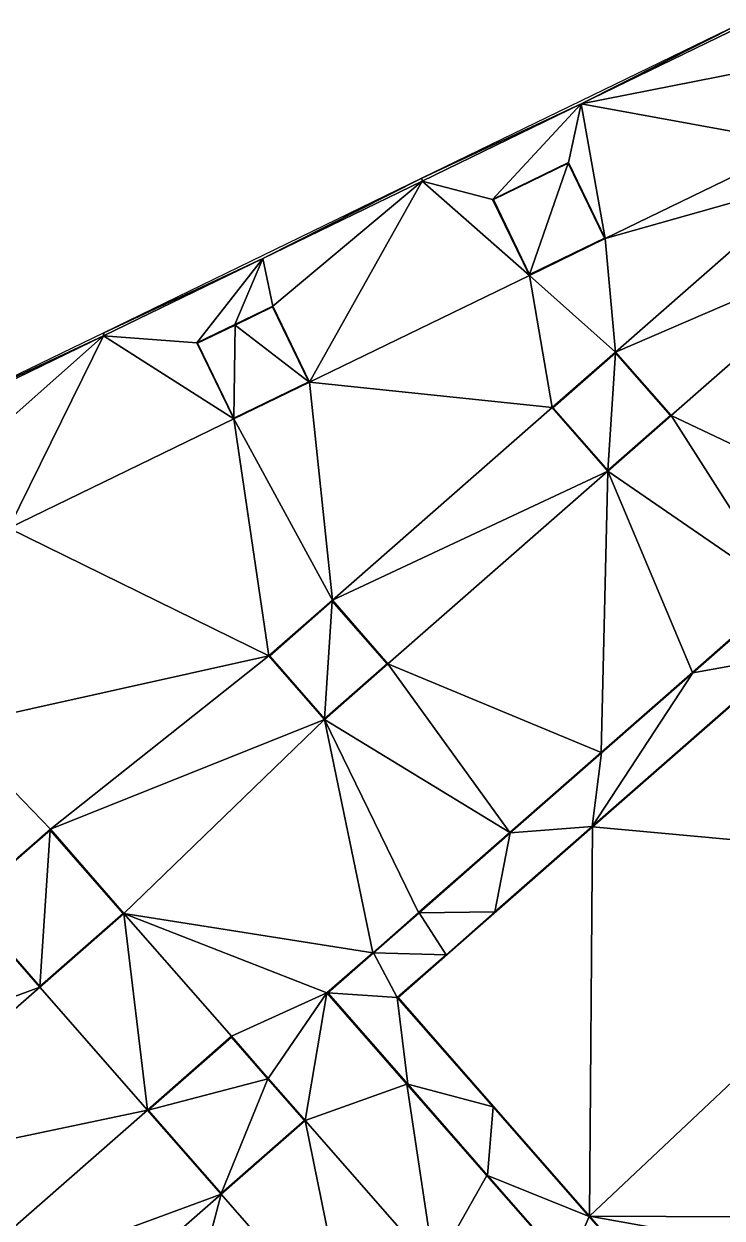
# Model space of a CAD drawing. Header units: metres. Extents: x 217325 to 217429, y 103029 to 103120.
# Drawn here: x 217376.53 to 217389.27, y 103093.2 to 103114.98 of the extents above; entities that cross this region are included whole.
import ezdxf

# ---------------------------------------------------------------- set-up
doc = ezdxf.new("R2010")
doc.units = ezdxf.units.M
doc.layers.add('_fondations', color=7, linetype='Continuous')

msp = doc.modelspace()

# ---------------------------------------------------------------- linework, layer by layer
at = {"layer": '_fondations', "color": 3, "true_color": 0x00ff00}
for points in [[(217386.702, 103113.523, 201.12), (217389.597, 103114.982, 201.12), (217383.79, 103112.165, 201.12)], [(217389.61, 103114.933, 201.12), (217389.597, 103114.982, 201.12), (217386.702, 103113.523, 201.12)], [(217390.031, 103114.18, 201.12), (217389.61, 103114.933, 201.12), (217386.702, 103113.523, 201.12)], [(217390.703, 103112.795, 201.12), (217390.031, 103114.18, 201.12), (217386.702, 103113.523, 201.12)], [(217383.79, 103112.165, 201.12), (217383.794, 103112.112, 201.12), (217386.702, 103113.523, 201.12)], [(217385.082, 103111.78, 201.12), (217386.702, 103113.523, 201.12), (217383.794, 103112.112, 201.12)], [(217385.082, 103111.78, 201.12), (217386.468, 103112.452, 201.12), (217386.702, 103113.523, 201.12)], [(217386.468, 103112.452, 201.12), (217387.14, 103111.067, 201.12), (217386.702, 103113.523, 201.12)], [(217387.14, 103111.067, 201.12), (217390.703, 103112.795, 201.12), (217386.702, 103113.523, 201.12)], [(217390.703, 103112.795, 201.12), (217387.14, 103111.067, 201.12), (217390.91, 103112.133, 201.12)], [(217385.096, 103111.776, 200.6), (217386.468, 103112.452, 201.12), (217385.082, 103111.78, 201.12)], [(217385.096, 103111.776, 200.6), (217386.463, 103112.439, 200.6), (217386.468, 103112.452, 201.12)], [(217386.463, 103112.439, 200.6), (217385.096, 103111.776, 200.6), (217385.759, 103110.408, 200.6)], [(217387.126, 103111.071, 200.6), (217386.463, 103112.439, 200.6), (217385.759, 103110.408, 200.6)], [(217386.468, 103112.452, 201.12), (217386.463, 103112.439, 200.6), (217387.14, 103111.067, 201.12)], [(217386.463, 103112.439, 200.6), (217387.126, 103111.071, 200.6), (217387.14, 103111.067, 201.12)], [(217380.886, 103110.702, 201.12), (217383.79, 103112.165, 201.12), (217377.983, 103109.349, 201.12)], [(217383.794, 103112.112, 201.12), (217383.79, 103112.165, 201.12), (217380.886, 103110.702, 201.12)], [(217381.069, 103109.834, 201.12), (217383.794, 103112.112, 201.12), (217380.886, 103110.702, 201.12)], [(217381.069, 103109.834, 201.12), (217381.741, 103108.448, 201.12), (217383.794, 103112.112, 201.12)], [(217381.741, 103108.448, 201.12), (217385.754, 103110.395, 201.12), (217383.794, 103112.112, 201.12)], [(217385.754, 103110.395, 201.12), (217385.082, 103111.78, 201.12), (217383.794, 103112.112, 201.12)], [(217387.14, 103111.067, 201.12), (217387.329, 103108.996, 201.12), (217390.91, 103112.133, 201.12)], [(217390.91, 103112.133, 201.12), (217387.329, 103108.996, 201.12), (217391.924, 103110.974, 201.12)], [(217385.759, 103110.408, 200.6), (217385.096, 103111.776, 200.6), (217385.082, 103111.78, 201.12)], [(217385.759, 103110.408, 200.6), (217385.082, 103111.78, 201.12), (217385.754, 103110.395, 201.12)], [(217387.126, 103111.071, 200.6), (217385.759, 103110.408, 200.6), (217385.754, 103110.395, 201.12)], [(217387.126, 103111.071, 200.6), (217385.754, 103110.395, 201.12), (217387.14, 103111.067, 201.12)], [(217385.754, 103110.395, 201.12), (217387.329, 103108.996, 201.12), (217387.14, 103111.067, 201.12)], [(217387.329, 103108.996, 201.12), (217388.344, 103107.838, 201.12), (217391.924, 103110.974, 201.12)], [(217391.924, 103110.974, 201.12), (217388.344, 103107.838, 201.12), (217392.068, 103106.075, 201.12)], [(217377.983, 103109.349, 201.12), (217377.979, 103109.291, 201.12), (217380.886, 103110.702, 201.12)], [(217379.684, 103109.162, 201.12), (217380.886, 103110.702, 201.12), (217377.979, 103109.291, 201.12)], [(217380.886, 103110.702, 201.12), (217379.684, 103109.162, 201.12), (217380.376, 103109.498, 201.12)], [(217381.069, 103109.834, 201.12), (217380.886, 103110.702, 201.12), (217380.376, 103109.498, 201.12)], [(217381.741, 103108.448, 201.12), (217386.171, 103107.982, 201.12), (217385.754, 103110.395, 201.12)], [(217386.171, 103107.982, 201.12), (217387.329, 103108.996, 201.12), (217385.754, 103110.395, 201.12)], [(217381.065, 103109.821, 200.6), (217381.069, 103109.834, 201.12), (217380.376, 103109.498, 201.12)], [(217381.065, 103109.821, 200.6), (217380.376, 103109.498, 201.12), (217380.381, 103109.489, 200.6)], [(217381.728, 103108.453, 200.6), (217381.065, 103109.821, 200.6), (217380.381, 103109.489, 200.6)], [(217381.069, 103109.834, 201.12), (217381.065, 103109.821, 200.6), (217381.741, 103108.448, 201.12)], [(217381.065, 103109.821, 200.6), (217381.728, 103108.453, 200.6), (217381.741, 103108.448, 201.12)], [(217377.979, 103109.291, 201.12), (217377.983, 103109.349, 201.12), (217375.079, 103107.941, 201.12)], [(217379.684, 103109.162, 201.12), (217379.697, 103109.157, 200.6), (217380.376, 103109.498, 201.12)], [(217380.376, 103109.498, 201.12), (217379.697, 103109.157, 200.6), (217380.381, 103109.489, 200.6)], [(217379.697, 103109.157, 200.6), (217380.36, 103107.79, 200.6), (217380.381, 103109.489, 200.6)], [(217380.36, 103107.79, 200.6), (217381.728, 103108.453, 200.6), (217380.381, 103109.489, 200.6)], [(217375.581, 103107.172, 201.12), (217377.979, 103109.291, 201.12), (217375.071, 103107.881, 201.12)], [(217375.079, 103107.941, 201.12), (217375.071, 103107.881, 201.12), (217377.979, 103109.291, 201.12)], [(217375.581, 103107.172, 201.12), (217376.253, 103105.786, 201.12), (217377.979, 103109.291, 201.12)], [(217376.253, 103105.786, 201.12), (217380.356, 103107.776, 201.12), (217377.979, 103109.291, 201.12)], [(217380.356, 103107.776, 201.12), (217379.684, 103109.162, 201.12), (217377.979, 103109.291, 201.12)], [(217380.36, 103107.79, 200.6), (217379.697, 103109.157, 200.6), (217379.684, 103109.162, 201.12)], [(217380.36, 103107.79, 200.6), (217379.684, 103109.162, 201.12), (217380.356, 103107.776, 201.12)], [(217387.328, 103108.982, 200.6), (217387.329, 103108.996, 201.12), (217386.171, 103107.982, 201.12)], [(217386.185, 103107.981, 200.6), (217387.328, 103108.982, 200.6), (217386.171, 103107.982, 201.12)], [(217387.328, 103108.982, 200.6), (217386.185, 103107.981, 200.6), (217387.186, 103106.837, 200.6)], [(217388.33, 103107.839, 200.6), (217387.328, 103108.982, 200.6), (217387.186, 103106.837, 200.6)], [(217387.328, 103108.982, 200.6), (217388.33, 103107.839, 200.6), (217387.329, 103108.996, 201.12)], [(217387.329, 103108.996, 201.12), (217388.33, 103107.839, 200.6), (217388.344, 103107.838, 201.12)], [(217381.728, 103108.453, 200.6), (217380.36, 103107.79, 200.6), (217380.356, 103107.776, 201.12)], [(217381.728, 103108.453, 200.6), (217380.356, 103107.776, 201.12), (217381.741, 103108.448, 201.12)], [(217380.356, 103107.776, 201.12), (217382.157, 103104.467, 201.12), (217381.741, 103108.448, 201.12)], [(217381.741, 103108.448, 201.12), (217382.157, 103104.467, 201.12), (217386.171, 103107.982, 201.12)], [(217386.171, 103107.982, 201.12), (217382.157, 103104.467, 201.12), (217387.185, 103106.823, 201.12)], [(217386.185, 103107.981, 200.6), (217386.171, 103107.982, 201.12), (217387.185, 103106.823, 201.12)], [(217387.186, 103106.837, 200.6), (217386.185, 103107.981, 200.6), (217387.185, 103106.823, 201.12)], [(217387.186, 103106.837, 200.6), (217387.185, 103106.823, 201.12), (217388.344, 103107.838, 201.12)], [(217388.344, 103107.838, 201.12), (217387.185, 103106.823, 201.12), (217390.4, 103104.614, 201.12)], [(217388.33, 103107.839, 200.6), (217387.186, 103106.837, 200.6), (217388.344, 103107.838, 201.12)], [(217392.068, 103106.075, 201.12), (217388.344, 103107.838, 201.12), (217390.4, 103104.614, 201.12)], [(217376.253, 103105.786, 201.12), (217380.999, 103103.452, 201.12), (217380.356, 103107.776, 201.12)], [(217380.999, 103103.452, 201.12), (217382.157, 103104.467, 201.12), (217380.356, 103107.776, 201.12)], [(217382.157, 103104.467, 201.12), (217383.172, 103103.308, 201.12), (217387.185, 103106.823, 201.12)], [(217387.185, 103106.823, 201.12), (217383.172, 103103.308, 201.12), (217387.063, 103101.692, 201.12)], [(217388.732, 103103.153, 201.12), (217387.185, 103106.823, 201.12), (217387.063, 103101.692, 201.12)], [(217387.185, 103106.823, 201.12), (217388.732, 103103.153, 201.12), (217390.4, 103104.614, 201.12)], [(217380.999, 103103.452, 201.12), (217376.253, 103105.786, 201.12), (217375.198, 103102.167, 201.12)], [(217388.732, 103103.153, 201.12), (217390.404, 103104.605, 200.3), (217390.4, 103104.614, 201.12)], [(217388.732, 103103.153, 201.12), (217388.738, 103103.145, 200.3), (217390.404, 103104.605, 200.3)], [(217390.46, 103103.457, 200.3), (217390.404, 103104.605, 200.3), (217388.738, 103103.145, 200.3)], [(217381.013, 103103.451, 200.6), (217382.157, 103104.467, 201.12), (217380.999, 103103.452, 201.12)], [(217381.013, 103103.451, 200.6), (217382.156, 103104.453, 200.6), (217382.157, 103104.467, 201.12)], [(217382.156, 103104.453, 200.6), (217381.013, 103103.451, 200.6), (217382.014, 103102.308, 200.6)], [(217383.158, 103103.309, 200.6), (217382.156, 103104.453, 200.6), (217382.014, 103102.308, 200.6)], [(217382.156, 103104.453, 200.6), (217383.172, 103103.308, 201.12), (217382.157, 103104.467, 201.12)], [(217382.156, 103104.453, 200.6), (217383.158, 103103.309, 200.6), (217383.172, 103103.308, 201.12)], [(217380.999, 103103.452, 201.12), (217375.198, 103102.167, 201.12), (217377.009, 103100.29, 201.12)], [(217382.013, 103102.294, 201.12), (217380.999, 103103.452, 201.12), (217377.009, 103100.29, 201.12)], [(217382.014, 103102.308, 200.6), (217381.013, 103103.451, 200.6), (217380.999, 103103.452, 201.12)], [(217382.014, 103102.308, 200.6), (217380.999, 103103.452, 201.12), (217382.013, 103102.294, 201.12)], [(217390.459, 103103.443, 201.32), (217390.46, 103103.457, 200.3), (217386.901, 103100.34, 200.3)], [(217388.738, 103103.145, 200.3), (217386.901, 103100.34, 200.3), (217390.46, 103103.457, 200.3)], [(217390.459, 103103.443, 201.32), (217386.901, 103100.34, 200.3), (217386.908, 103100.333, 201.32)], [(217393.732, 103099.706, 201.32), (217390.459, 103103.443, 201.32), (217386.908, 103100.333, 201.32)], [(217383.158, 103103.309, 200.6), (217382.014, 103102.308, 200.6), (217382.013, 103102.294, 201.12)], [(217383.172, 103103.308, 201.12), (217383.158, 103103.309, 200.6), (217382.013, 103102.294, 201.12)], [(217383.172, 103103.308, 201.12), (217382.013, 103102.294, 201.12), (217385.395, 103100.231, 201.12)], [(217383.172, 103103.308, 201.12), (217385.395, 103100.231, 201.12), (217387.063, 103101.692, 201.12)], [(217386.901, 103100.34, 200.3), (217388.738, 103103.145, 200.3), (217387.072, 103101.686, 200.3)], [(217387.072, 103101.686, 200.3), (217388.732, 103103.153, 201.12), (217387.063, 103101.692, 201.12)], [(217388.738, 103103.145, 200.3), (217388.732, 103103.153, 201.12), (217387.072, 103101.686, 200.3)], [(217377.009, 103100.29, 201.12), (217375.198, 103102.167, 201.12), (217375.474, 103098.946, 201.12)], [(217378.353, 103098.755, 201.12), (217382.013, 103102.294, 201.12), (217377.009, 103100.29, 201.12)], [(217382.013, 103102.294, 201.12), (217378.353, 103098.755, 201.12), (217382.893, 103098.039, 201.12)], [(217385.395, 103100.231, 201.12), (217382.013, 103102.294, 201.12), (217383.727, 103098.77, 201.12)], [(217383.727, 103098.77, 201.12), (217382.013, 103102.294, 201.12), (217382.893, 103098.039, 201.12)], [(217385.395, 103100.231, 201.12), (217385.406, 103100.227, 200.3), (217387.063, 103101.692, 201.12)], [(217387.063, 103101.692, 201.12), (217385.406, 103100.227, 200.3), (217387.072, 103101.686, 200.3)], [(217386.901, 103100.34, 200.3), (217387.072, 103101.686, 200.3), (217385.406, 103100.227, 200.3)], [(217377.008, 103100.276, 200.65), (217377.009, 103100.29, 201.12), (217375.474, 103098.946, 201.12)], [(217375.488, 103098.945, 200.65), (217377.008, 103100.276, 200.65), (217375.474, 103098.946, 201.12)], [(217377.008, 103100.276, 200.65), (217375.488, 103098.945, 200.65), (217376.819, 103097.425, 200.65)], [(217378.339, 103098.756, 200.65), (217377.008, 103100.276, 200.65), (217376.819, 103097.425, 200.65)], [(217377.008, 103100.276, 200.65), (217378.339, 103098.756, 200.65), (217377.009, 103100.29, 201.12)], [(217378.339, 103098.756, 200.65), (217378.353, 103098.755, 201.12), (217377.009, 103100.29, 201.12)], [(217386.908, 103100.333, 201.32), (217383.357, 103097.223, 201.32), (217386.851, 103093.234, 201.32)], [(217385.122, 103098.782, 200.3), (217383.357, 103097.223, 201.32), (217386.908, 103100.333, 201.32)], [(217385.395, 103100.231, 201.12), (217383.727, 103098.77, 201.12), (217383.739, 103098.767, 200.3)], [(217385.395, 103100.231, 201.12), (217383.739, 103098.767, 200.3), (217385.406, 103100.227, 200.3)], [(217385.122, 103098.782, 200.3), (217385.406, 103100.227, 200.3), (217383.739, 103098.767, 200.3)], [(217386.908, 103100.333, 201.32), (217386.901, 103100.34, 200.3), (217385.122, 103098.782, 200.3)], [(217385.406, 103100.227, 200.3), (217385.122, 103098.782, 200.3), (217386.901, 103100.34, 200.3)], [(217393.732, 103099.706, 201.32), (217386.908, 103100.333, 201.32), (217386.851, 103093.234, 201.32)], [(217393.849, 103093.205, 201.32), (217393.732, 103099.706, 201.32), (217386.851, 103093.234, 201.32)], [(217375.474, 103098.946, 201.12), (217371.48, 103095.447, 201.12), (217376.818, 103097.411, 201.12)], [(217375.488, 103098.945, 200.65), (217375.474, 103098.946, 201.12), (217376.818, 103097.411, 201.12)], [(217376.819, 103097.425, 200.65), (217375.488, 103098.945, 200.65), (217376.818, 103097.411, 201.12)], [(217378.353, 103098.755, 201.12), (217376.819, 103097.425, 200.65), (217376.818, 103097.411, 201.12)], [(217378.353, 103098.755, 201.12), (217376.818, 103097.411, 201.12), (217378.782, 103095.169, 201.12)], [(217378.339, 103098.756, 200.65), (217376.819, 103097.425, 200.65), (217378.353, 103098.755, 201.12)], [(217380.316, 103096.514, 201.12), (217378.353, 103098.755, 201.12), (217378.782, 103095.169, 201.12)], [(217382.059, 103097.309, 201.12), (217378.353, 103098.755, 201.12), (217380.316, 103096.514, 201.12)], [(217378.353, 103098.755, 201.12), (217382.059, 103097.309, 201.12), (217382.893, 103098.039, 201.12)], [(217382.906, 103098.038, 200.3), (217383.727, 103098.77, 201.12), (217382.893, 103098.039, 201.12)], [(217383.727, 103098.77, 201.12), (217382.906, 103098.038, 200.3), (217383.739, 103098.767, 200.3)], [(217384.233, 103098.003, 200.3), (217383.739, 103098.767, 200.3), (217382.906, 103098.038, 200.3)], [(217383.357, 103097.223, 201.32), (217385.122, 103098.782, 200.3), (217384.233, 103098.003, 200.3)], [(217385.122, 103098.782, 200.3), (217383.739, 103098.767, 200.3), (217384.233, 103098.003, 200.3)], [(217382.059, 103097.309, 201.12), (217382.073, 103097.308, 200.3), (217382.893, 103098.039, 201.12)], [(217382.893, 103098.039, 201.12), (217382.073, 103097.308, 200.3), (217382.906, 103098.038, 200.3)], [(217383.343, 103097.224, 200.3), (217382.906, 103098.038, 200.3), (217382.073, 103097.308, 200.3)], [(217382.906, 103098.038, 200.3), (217383.343, 103097.224, 200.3), (217384.233, 103098.003, 200.3)], [(217383.357, 103097.223, 201.32), (217384.233, 103098.003, 200.3), (217383.343, 103097.224, 200.3)], [(217371.48, 103095.447, 201.12), (217372.824, 103093.913, 201.12), (217376.818, 103097.411, 201.12)], [(217376.818, 103097.411, 201.12), (217372.824, 103093.913, 201.12), (217378.782, 103095.169, 201.12)], [(217382.059, 103097.309, 201.12), (217380.316, 103096.514, 201.12), (217380.988, 103095.746, 201.12)], [(217381.66, 103094.979, 201.12), (217382.059, 103097.309, 201.12), (217380.988, 103095.746, 201.12)], [(217381.66, 103094.979, 201.12), (217383.518, 103095.644, 201.12), (217382.059, 103097.309, 201.12)], [(217382.073, 103097.308, 200.3), (217382.059, 103097.309, 201.12), (217383.518, 103095.644, 201.12)], [(217383.518, 103095.644, 201.12), (217383.532, 103095.643, 200.3), (217382.073, 103097.308, 200.3)], [(217383.343, 103097.224, 200.3), (217382.073, 103097.308, 200.3), (217383.532, 103095.643, 200.3)], [(217383.357, 103097.223, 201.32), (217383.343, 103097.224, 200.3), (217385.093, 103095.226, 200.3)], [(217383.532, 103095.643, 200.3), (217385.093, 103095.226, 200.3), (217383.343, 103097.224, 200.3)], [(217385.093, 103095.226, 200.3), (217386.851, 103093.234, 201.32), (217383.357, 103097.223, 201.32)], [(217378.796, 103095.169, 200.65), (217380.316, 103096.514, 201.12), (217378.782, 103095.169, 201.12)], [(217378.796, 103095.169, 200.65), (217380.315, 103096.499, 200.65), (217380.316, 103096.514, 201.12)], [(217380.315, 103096.499, 200.65), (217378.796, 103095.169, 200.65), (217380.981, 103095.74, 200.65)], [(217380.316, 103096.514, 201.12), (217380.315, 103096.499, 200.65), (217380.988, 103095.746, 201.12)], [(217380.988, 103095.746, 201.12), (217380.315, 103096.499, 200.65), (217380.981, 103095.74, 200.65)], [(217378.796, 103095.169, 200.65), (217380.127, 103093.649, 200.65), (217380.981, 103095.74, 200.65)], [(217380.127, 103093.649, 200.65), (217381.646, 103094.98, 200.65), (217380.981, 103095.74, 200.65)], [(217381.646, 103094.98, 200.65), (217380.988, 103095.746, 201.12), (217380.981, 103095.74, 200.65)], [(217381.646, 103094.98, 200.65), (217381.66, 103094.979, 201.12), (217380.988, 103095.746, 201.12)], [(217381.66, 103094.979, 201.12), (217384.019, 103092.286, 201.12), (217383.518, 103095.644, 201.12)], [(217384.976, 103093.978, 201.12), (217383.532, 103095.643, 200.3), (217383.518, 103095.644, 201.12)], [(217384.019, 103092.286, 201.12), (217384.976, 103093.978, 201.12), (217383.518, 103095.644, 201.12)], [(217385.093, 103095.226, 200.3), (217383.532, 103095.643, 200.3), (217384.99, 103093.977, 200.3)], [(217384.976, 103093.978, 201.12), (217384.99, 103093.977, 200.3), (217383.532, 103095.643, 200.3)], [(217372.824, 103093.913, 201.12), (217374.787, 103091.671, 201.12), (217378.782, 103095.169, 201.12)], [(217378.782, 103095.169, 201.12), (217374.787, 103091.671, 201.12), (217380.126, 103093.635, 201.12)], [(217380.127, 103093.649, 200.65), (217378.782, 103095.169, 201.12), (217380.126, 103093.635, 201.12)], [(217380.127, 103093.649, 200.65), (217378.796, 103095.169, 200.65), (217378.782, 103095.169, 201.12)], [(217384.99, 103093.977, 200.3), (217386.843, 103093.227, 200.3), (217385.093, 103095.226, 200.3)], [(217386.851, 103093.234, 201.32), (217385.093, 103095.226, 200.3), (217386.843, 103093.227, 200.3)], [(217381.646, 103094.98, 200.65), (217380.127, 103093.649, 200.65), (217380.126, 103093.635, 201.12)], [(217381.646, 103094.98, 200.65), (217380.126, 103093.635, 201.12), (217381.66, 103094.979, 201.12)], [(217381.66, 103094.979, 201.12), (217380.126, 103093.635, 201.12), (217382.484, 103090.942, 201.12)], [(217384.019, 103092.286, 201.12), (217381.66, 103094.979, 201.12), (217382.484, 103090.942, 201.12)], [(217384.019, 103092.286, 201.12), (217386.435, 103092.313, 201.12), (217384.976, 103093.978, 201.12)], [(217384.99, 103093.977, 200.3), (217384.976, 103093.978, 201.12), (217386.435, 103092.313, 201.12)], [(217386.435, 103092.313, 201.12), (217386.449, 103092.312, 200.3), (217384.99, 103093.977, 200.3)], [(217386.843, 103093.227, 200.3), (217384.99, 103093.977, 200.3), (217386.449, 103092.312, 200.3)], [(217374.787, 103091.671, 201.12), (217376.131, 103090.136, 201.12), (217380.126, 103093.635, 201.12)], [(217380.126, 103093.635, 201.12), (217376.131, 103090.136, 201.12), (217378.49, 103087.443, 201.12)], [(217382.484, 103090.942, 201.12), (217380.126, 103093.635, 201.12), (217378.49, 103087.443, 201.12)], [(217386.843, 103093.227, 200.3), (217386.449, 103092.312, 200.3), (217387.718, 103092.228, 200.3)], [(217386.851, 103093.234, 201.32), (217386.843, 103093.227, 200.3), (217387.718, 103092.228, 200.3)], [(217392.69, 103092.19, 201.32), (217393.849, 103093.205, 201.32), (217386.851, 103093.234, 201.32)], [(217387.718, 103092.228, 200.3), (217388.598, 103091.24, 201.32), (217386.851, 103093.234, 201.32)], [(217392.69, 103092.19, 201.32), (217386.851, 103093.234, 201.32), (217388.598, 103091.24, 201.32)]]:
    msp.add_3dface(points, dxfattribs=at)

doc.saveas('drawing.dxf')
